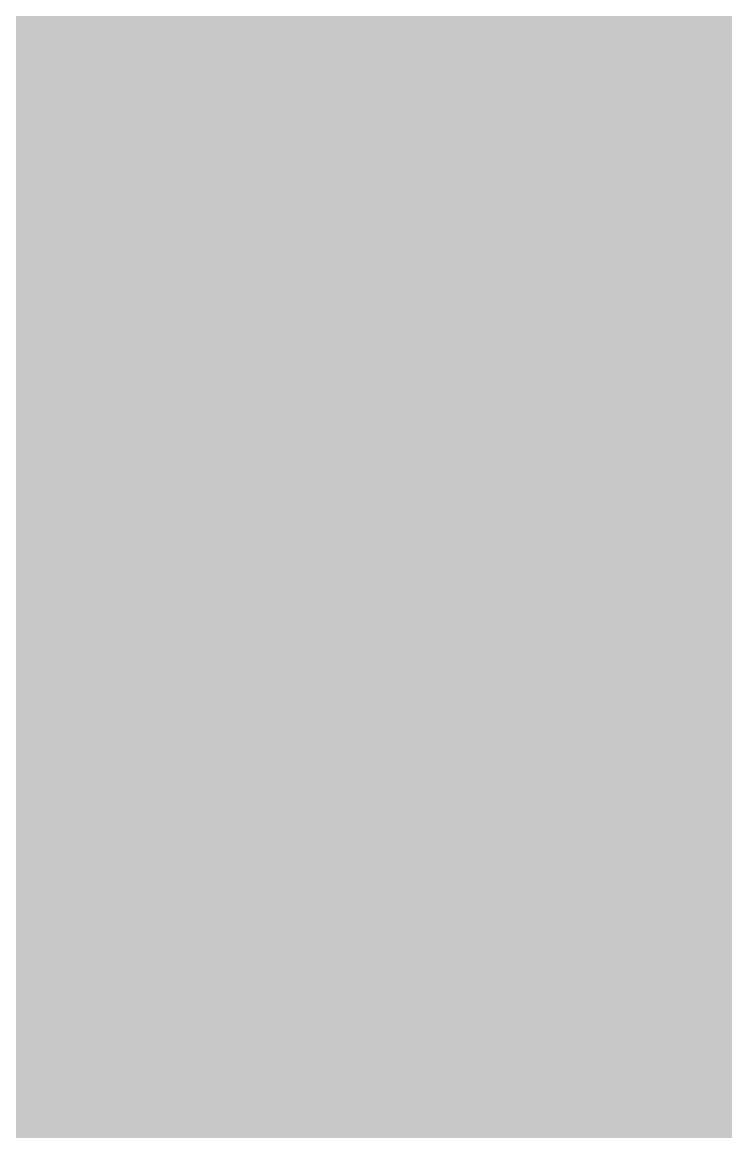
# Model space of a CAD drawing. Header units: millimetres. Extents: x 0 to 212, y 0 to 254.
# Drawn here: x 96.56 to 119.6, y 20.3 to 56.64 of the extents above; entities that cross this region are included whole.
import ezdxf

# ---------------------------------------------------------------- set-up
doc = ezdxf.new("R2010")
doc.units = ezdxf.units.MM

msp = doc.modelspace()

# ---------------------------------------------------------------- hatches: boundary and pattern name
msp.add_hatch(color=254).paths.add_polyline_path([(14.1633, 0.0536), (13.9878, 0.0533), (13.8125, 0.0559), (13.6373, 0.061), (13.462, 0.0686), (13.2893, 0.0787), (13.114, 0.0914), (12.9413, 0.1041), (12.7686, 0.1219), (12.5959, 0.1397), (12.4231, 0.16), (12.2504, 0.1829), (12.0777, 0.2057), (11.9075, 0.2337), (11.7373, 0.2616), (11.5672, 0.2921), (11.397, 0.3251), (11.2268, 0.3607), (11.0592, 0.3988), (10.8915, 0.4369), (10.7239, 0.4775), (10.5562, 0.5207), (10.3886, 0.5664), (10.2235, 0.6121), (10.0584, 0.6629), (9.8933, 0.7137), (9.7307, 0.7671), (9.5682, 0.8204), (9.4056, 0.8788), (9.2431, 0.9373), (9.083, 0.9982), (8.923, 1.0617), (8.763, 1.1252), (8.6055, 1.1938), (8.4455, 1.2624), (8.2906, 1.331), (8.1331, 1.4046), (7.9781, 1.4783), (7.8232, 1.5545), (7.6708, 1.6332), (7.5184, 1.7145), (7.366, 1.7958), (7.2161, 1.8796), (7.0663, 1.966), (6.919, 2.0523), (6.7716, 2.1438), (6.6243, 2.2352), (6.4795, 2.3266), (6.3348, 2.4232), (6.19, 2.5197), (6.0477, 2.6187), (5.908, 2.7178), (5.7683, 2.8194), (5.6286, 2.9235), (5.4915, 3.0302), (5.3543, 3.1369), (5.2197, 3.2461), (5.0851, 3.3579), (4.953, 3.4722), (4.8209, 3.5865), (4.6914, 3.7033), (4.5644, 3.8202), (4.4348, 3.9395), (4.3104, 4.0615), (4.1859, 4.1859), (4.0615, 4.3104), (3.9395, 4.4348), (3.8202, 4.5618), (3.7033, 4.6914), (3.5865, 4.8209), (3.4722, 4.953), (3.3579, 5.0851), (3.2487, 5.2197), (3.1369, 5.3543), (3.0302, 5.4915), (2.9235, 5.6286), (2.8194, 5.7683), (2.7178, 5.908), (2.6187, 6.0477), (2.5197, 6.19), (2.4232, 6.3348), (2.3266, 6.477), (2.2352, 6.6243), (2.1438, 6.7691), (2.0523, 6.9164), (1.966, 7.0663), (1.8796, 7.2161), (1.7958, 7.366), (1.7145, 7.5184), (1.6332, 7.6708), (1.5545, 7.8232), (1.4783, 7.9781), (1.4046, 8.1331), (1.331, 8.2906), (1.2598, 8.4455), (1.1913, 8.603), (1.1252, 8.763), (1.0592, 8.923), (0.9982, 9.083), (0.9373, 9.2431), (0.8763, 9.4056), (0.8204, 9.5682), (0.7645, 9.7307), (0.7112, 9.8933), (0.6604, 10.0584), (0.6121, 10.2235), (0.5639, 10.3911), (0.5207, 10.5562), (0.4775, 10.7239), (0.4343, 10.8915), (0.3962, 11.0592), (0.3607, 11.2268), (0.3251, 11.397), (0.2921, 11.5672), (0.2616, 11.7373), (0.2311, 11.9075), (0.2057, 12.0802), (0.1803, 12.2504), (0.1575, 12.4231), (0.1372, 12.5959), (0.1194, 12.7686), (0.1041, 12.9413), (0.0889, 13.1166), (0.0787, 13.2893), (0.0686, 13.4645), (0.061, 13.6373), (0.0559, 13.8125), (0.0508, 13.9878), (0.0508, 14.163), (0.0522, 239.9425), (0.0508, 240.1164), (0.0559, 240.2916), (0.061, 240.4669), (0.0686, 240.6396), (0.0787, 240.8149), (0.0889, 240.9876), (0.1041, 241.1628), (0.1194, 241.3356), (0.1372, 241.5083), (0.1575, 241.681), (0.1803, 241.8537), (0.2057, 242.0239), (0.2311, 242.1966), (0.2616, 242.3668), (0.2921, 242.537), (0.3251, 242.7072), (0.3607, 242.8748), (0.3962, 243.045), (0.4343, 243.2126), (0.4775, 243.3803), (0.5207, 243.5479), (0.5639, 243.713), (0.6121, 243.8781), (0.6604, 244.0432), (0.7112, 244.2083), (0.7645, 244.3734), (0.8204, 244.536), (0.8763, 244.6985), (0.9373, 244.8611), (0.9982, 245.0211), (1.0592, 245.1811), (1.1252, 245.3411), (1.1913, 245.4986), (1.2598, 245.6561), (1.331, 245.8136), (1.4046, 245.9685), (1.4783, 246.126), (1.5545, 246.2784), (1.6332, 246.4333), (1.7145, 246.5857), (1.7958, 246.7356), (1.8796, 246.888), (1.966, 247.0379), (2.0523, 247.1852), (2.1438, 247.3325), (2.2352, 247.4798), (2.3266, 247.6246), (2.4232, 247.7694), (2.5197, 247.9116), (2.6187, 248.0539), (2.7178, 248.1961), (2.8194, 248.3358), (2.9235, 248.4755), (3.0302, 248.6127), (3.1369, 248.7473), (3.2487, 248.8844), (3.3579, 249.0165), (3.4722, 249.1486), (3.5865, 249.2807), (3.7033, 249.4102), (3.8202, 249.5398), (3.9395, 249.6668), (4.0615, 249.7938), (4.1859, 249.9182), (4.3104, 250.0401), (4.4348, 250.1621), (4.5644, 250.284), (4.6914, 250.4008), (4.8209, 250.5177), (4.953, 250.632), (5.0851, 250.7437), (5.2197, 250.8555), (5.3543, 250.9647), (5.4915, 251.0739), (5.6286, 251.1781), (5.7683, 251.2822), (5.908, 251.3838), (6.0477, 251.4854), (6.19, 251.5845), (6.3348, 251.681), (6.4795, 251.775), (6.6243, 251.8689), (6.7716, 251.9604), (6.919, 252.0493), (7.0663, 252.1382), (7.2161, 252.2245), (7.366, 252.3084), (7.5184, 252.3896), (7.6708, 252.4709), (7.8232, 252.5471), (7.9781, 252.6233), (8.1331, 252.6995), (8.2906, 252.7706), (8.4455, 252.8418), (8.6055, 252.9103), (8.763, 252.9789), (8.923, 253.0424), (9.083, 253.1059), (9.2431, 253.1669), (9.4056, 253.2253), (9.5682, 253.2837), (9.7307, 253.3371), (9.8933, 253.3904), (10.0584, 253.4412), (10.2235, 253.492), (10.3886, 253.5377), (10.5562, 253.5834), (10.7239, 253.6266), (10.8915, 253.6673), (11.0592, 253.7079), (11.2268, 253.7435), (11.397, 253.779), (11.5672, 253.812), (11.7373, 253.8425), (11.9075, 253.8705), (12.0777, 253.8984), (12.2504, 253.9213), (12.4231, 253.9441), (12.5959, 253.9644), (12.7686, 253.9822), (12.9413, 254), (13.114, 254.0127), (13.2893, 254.0254), (13.462, 254.0356), (13.6373, 254.0432), (13.8125, 254.0483), (13.9878, 254.0508), (14.163, 254.0533), (197.6078, 254.0536), (197.7822, 254.0508), (197.9574, 254.0483), (198.1327, 254.0432), (198.3054, 254.0356), (198.4807, 254.0254), (198.6534, 254.0127), (198.8287, 254), (199.0014, 253.9822), (199.1741, 253.9644), (199.3468, 253.9441), (199.5195, 253.9213), (199.6897, 253.8984), (199.8624, 253.8705), (200.0326, 253.8425), (200.2028, 253.812), (200.373, 253.779), (200.5432, 253.7435), (200.7108, 253.7079), (200.8784, 253.6673), (201.0461, 253.6266), (201.2137, 253.5834), (201.3788, 253.5377), (201.5465, 253.492), (201.7116, 253.4412), (201.8767, 253.3904), (202.0392, 253.3371), (202.2018, 253.2837), (202.3643, 253.2253), (202.5269, 253.1669), (202.6869, 253.1059), (202.8469, 253.0424), (203.007, 252.9789), (203.167, 252.9103), (203.3245, 252.8418), (203.4794, 252.7706), (203.6369, 252.6995), (203.7918, 252.6233), (203.9468, 252.5471), (204.0992, 252.4709), (204.2516, 252.3896), (204.404, 252.3084), (204.5538, 252.2245), (204.7037, 252.1382), (204.8535, 252.0493), (205.0009, 251.9604), (205.1456, 251.8689), (205.293, 251.775), (205.4352, 251.681), (205.58, 251.5845), (205.7222, 251.4854), (205.8619, 251.3838), (206.0016, 251.2822), (206.1413, 251.1781), (206.2785, 251.0739), (206.4156, 250.9647), (206.5503, 250.8555), (206.6849, 250.7437), (206.817, 250.632), (206.949, 250.5177), (207.0786, 250.4008), (207.2081, 250.284), (207.3351, 250.1621), (207.4596, 250.0401), (207.584, 249.9182), (207.7085, 249.7938), (207.8304, 249.6668), (207.9498, 249.5398), (208.0666, 249.4102), (208.1835, 249.2807), (208.2978, 249.1486), (208.4121, 249.0165), (208.5238, 248.8844), (208.6331, 248.7473), (208.7397, 248.6127), (208.8464, 248.4755), (208.9506, 248.3358), (209.0522, 248.1961), (209.1512, 248.0539), (209.2503, 247.9116), (209.3468, 247.7694), (209.4433, 247.6246), (209.5348, 247.4798), (209.6262, 247.3325), (209.7176, 247.1852), (209.804, 247.0379), (209.8904, 246.888), (209.9742, 246.7356), (210.0555, 246.5857), (210.1367, 246.4333), (210.2155, 246.2784), (210.2917, 246.126), (210.3653, 245.9685), (210.439, 245.8136), (210.5076, 245.6561), (210.5762, 245.4986), (210.6447, 245.3411), (210.7082, 245.1811), (210.7717, 245.0211), (210.8327, 244.8611), (210.8911, 244.6985), (210.9495, 244.536), (211.0029, 244.3734), (211.0562, 244.2083), (211.107, 244.0432), (211.1578, 243.8781), (211.2035, 243.713), (211.2493, 243.5479), (211.2924, 243.3803), (211.3331, 243.2126), (211.3712, 243.045), (211.4093, 242.8748), (211.4448, 242.7072), (211.4779, 242.537), (211.5083, 242.3668), (211.5363, 242.1966), (211.5642, 242.0239), (211.5871, 241.8537), (211.6099, 241.681), (211.6303, 241.5083), (211.648, 241.3356), (211.6658, 241.1628), (211.6785, 240.9876), (211.6912, 240.8149), (211.7014, 240.6396), (211.709, 240.4669), (211.7141, 240.2916), (211.7166, 240.1164), (211.7166, 239.9411), (211.7189, 14.1647), (211.7166, 13.9878), (211.7141, 13.8125), (211.709, 13.6373), (211.7014, 13.4645), (211.6912, 13.2893), (211.6785, 13.1166), (211.6658, 12.9413), (211.648, 12.7686), (211.6303, 12.5959), (211.6099, 12.4231), (211.5871, 12.2504), (211.5642, 12.0802), (211.5363, 11.9075), (211.5083, 11.7373), (211.4779, 11.5672), (211.4448, 11.397), (211.4093, 11.2268), (211.3712, 11.0592), (211.3331, 10.8915), (211.2924, 10.7239), (211.2493, 10.5562), (211.2035, 10.3911), (211.1578, 10.2235), (211.107, 10.0584), (211.0562, 9.8933), (211.0029, 9.7307), (210.9495, 9.5682), (210.8911, 9.4056), (210.8327, 9.2431), (210.7717, 9.083), (210.7082, 8.923), (210.6447, 8.763), (210.5762, 8.603), (210.5076, 8.4455), (210.439, 8.2906), (210.3653, 8.1331), (210.2917, 7.9781), (210.2155, 7.8232), (210.1367, 7.6708), (210.0555, 7.5184), (209.9742, 7.366), (209.8904, 7.2161), (209.804, 7.0663), (209.7176, 6.9164), (209.6262, 6.7691), (209.5348, 6.6243), (209.4433, 6.477), (209.3468, 6.3348), (209.2503, 6.19), (209.1512, 6.0477), (209.0522, 5.908), (208.9506, 5.7683), (208.8464, 5.6286), (208.7397, 5.4915), (208.6331, 5.3543), (208.5238, 5.2197), (208.4121, 5.0851), (208.2978, 4.953), (208.1835, 4.8209), (208.0666, 4.6914), (207.9498, 4.5618), (207.8304, 4.4348), (207.7085, 4.3104), (207.584, 4.1859), (207.4596, 4.0615), (207.3351, 3.9395), (207.2081, 3.8202), (207.0786, 3.7033), (206.949, 3.5865), (206.817, 3.4722), (206.6849, 3.3579), (206.5503, 3.2461), (206.4156, 3.1369), (206.2785, 3.0302), (206.1413, 2.9235), (206.0016, 2.8194), (205.8619, 2.7178), (205.7222, 2.6187), (205.58, 2.5197), (205.4352, 2.4232), (205.293, 2.3266), (205.1456, 2.2352), (205.0009, 2.1438), (204.8535, 2.0523), (204.7037, 1.966), (204.5538, 1.8796), (204.404, 1.7958), (204.2516, 1.7145), (204.0992, 1.6332), (203.9468, 1.5545), (203.7918, 1.4783), (203.6369, 1.4046), (203.4794, 1.331), (203.3245, 1.2624), (203.167, 1.1938), (203.007, 1.1252), (202.8469, 1.0617), (202.6869, 0.9982), (202.5269, 0.9373), (202.3643, 0.8788), (202.2018, 0.8204), (202.0392, 0.7671), (201.8767, 0.7137), (201.7116, 0.6629), (201.5465, 0.6121), (201.3788, 0.5664), (201.2137, 0.5207), (201.0461, 0.4775), (200.8784, 0.4369), (200.7108, 0.3988), (200.5432, 0.3607), (200.373, 0.3251), (200.2028, 0.2921), (200.0326, 0.2616), (199.8624, 0.2337), (199.6897, 0.2057), (199.5195, 0.1829), (199.3468, 0.16), (199.1741, 0.1397), (199.0014, 0.1219), (198.8287, 0.1041), (198.6534, 0.0914), (198.4807, 0.0787), (198.3054, 0.0686), (198.1327, 0.061), (197.9574, 0.0559), (197.7822, 0.0533), (197.6069, 0.0533)])
h = msp.add_hatch(color=59)
edge = h.paths.add_edge_path()
edge.add_line((109.3791, 23.7599), (109.2479, 23.7592))
edge.add_line((109.2479, 23.7592), (109.1184, 23.7617))
edge.add_line((109.1184, 23.7617), (108.9914, 23.7642))
edge.add_line((108.9914, 23.7642), (108.8669, 23.7693))
edge.add_line((108.8669, 23.7693), (108.7425, 23.7744))
edge.add_line((108.7425, 23.7744), (108.6206, 23.782))
edge.add_line((108.6206, 23.782), (108.4986, 23.7896))
edge.add_line((108.4986, 23.7896), (108.3793, 23.7998))
edge.add_line((108.3793, 23.7998), (108.2599, 23.8125))
edge.add_line((108.2599, 23.8125), (108.143, 23.8252))
edge.add_line((108.143, 23.8252), (108.0287, 23.8404))
edge.add_line((108.0287, 23.8404), (107.9144, 23.8582))
edge.add_line((107.9144, 23.8582), (107.8027, 23.8785))
edge.add_line((107.8027, 23.8785), (107.6935, 23.8989))
edge.add_line((107.6935, 23.8989), (107.5842, 23.9217))
edge.add_line((107.5842, 23.9217), (107.4776, 23.9471))
edge.add_line((107.4776, 23.9471), (107.3709, 23.9751))
edge.add_line((107.3709, 23.9751), (107.2667, 24.0055))
edge.add_line((107.2667, 24.0055), (107.1651, 24.0386))
edge.add_line((107.1651, 24.0386), (107.0661, 24.0741))
edge.add_line((107.0661, 24.0741), (106.967, 24.1122))
edge.add_line((106.967, 24.1122), (106.8705, 24.1529))
edge.add_line((106.8705, 24.1529), (106.774, 24.196))
edge.add_line((106.774, 24.196), (106.68, 24.2418))
edge.add_line((106.68, 24.2418), (106.5886, 24.29))
edge.add_line((106.5886, 24.29), (106.4997, 24.3434))
edge.add_line((106.4997, 24.3434), (106.4108, 24.3967))
edge.add_line((106.4108, 24.3967), (106.3244, 24.4551))
edge.add_line((106.3244, 24.4551), (106.2406, 24.5161))
edge.add_line((106.2406, 24.5161), (106.1593, 24.5821))
edge.add_line((106.1593, 24.5821), (106.078, 24.6482))
edge.add_line((106.078, 24.6482), (105.9993, 24.7193))
edge.add_line((105.9993, 24.7193), (105.9231, 24.7929))
edge.add_line((105.9231, 24.7929), (105.8469, 24.8717))
edge.add_line((105.8469, 24.8717), (105.7758, 24.953))
edge.add_line((105.7758, 24.953), (105.7046, 25.0393))
edge.add_line((105.7046, 25.0393), (105.6361, 25.1282))
edge.add_line((105.6361, 25.1282), (105.5675, 25.2222))
edge.add_line((105.5675, 25.2222), (105.504, 25.3187))
edge.add_line((105.504, 25.3187), (105.4405, 25.4178))
edge.add_line((105.4405, 25.4178), (105.3795, 25.5245))
edge.add_line((105.3795, 25.5245), (105.3211, 25.6337))
edge.add_line((105.3211, 25.6337), (105.2627, 25.7454))
edge.add_line((105.2627, 25.7454), (105.2093, 25.8623))
edge.add_line((105.2093, 25.8623), (105.156, 25.9842))
edge.add_line((105.156, 25.9842), (105.1052, 26.1112))
edge.add_line((105.1052, 26.1112), (105.0569, 26.2433))
edge.add_line((105.0569, 26.2433), (105.0112, 26.3779))
edge.add_line((105.0112, 26.3779), (104.968, 26.5176))
edge.add_line((104.968, 26.5176), (104.9249, 26.6624))
edge.add_line((104.9249, 26.6624), (104.8868, 26.8122))
edge.add_line((104.8868, 26.8122), (104.8487, 26.9672))
edge.add_line((104.8487, 26.9672), (104.8131, 27.1247))
edge.add_line((104.8131, 27.1247), (104.7801, 27.2898))
edge.add_line((104.7801, 27.2898), (104.7496, 27.4599))
edge.add_line((104.7496, 27.4599), (104.7217, 27.6352))
edge.add_line((104.7217, 27.6352), (104.6963, 27.813))
edge.add_line((104.6963, 27.813), (104.6709, 27.9984))
edge.add_line((104.6709, 27.9984), (104.6505, 28.1889))
edge.add_line((104.6505, 28.1889), (104.6328, 28.387))
edge.add_line((104.6328, 28.387), (104.615, 28.5877))
edge.add_line((104.615, 28.5877), (104.5997, 28.796))
edge.add_line((104.5997, 28.796), (104.5896, 29.0068))
edge.add_line((104.5896, 29.0068), (104.5794, 29.2278))
edge.add_line((104.5794, 29.2278), (115.5527, 29.228))
edge.add_line((115.5527, 29.228), (115.5527, 31.2385))
edge.add_line((115.5527, 31.2385), (115.5497, 31.4808))
edge.add_line((115.5497, 31.4808), (115.5471, 31.7221))
edge.add_line((115.5471, 31.7221), (115.5395, 31.9608))
edge.add_line((115.5395, 31.9608), (115.5319, 32.1945))
edge.add_line((115.5319, 32.1945), (115.5192, 32.4282))
edge.add_line((115.5192, 32.4282), (115.5065, 32.6568))
edge.add_line((115.5065, 32.6568), (115.4887, 32.8854))
edge.add_line((115.4887, 32.8854), (115.4684, 33.1089))
edge.add_line((115.4684, 33.1089), (115.4481, 33.3299))
edge.add_line((115.4481, 33.3299), (115.4227, 33.5483))
edge.add_line((115.4227, 33.5483), (115.3947, 33.7642))
edge.add_line((115.3947, 33.7642), (115.3617, 33.9776))
edge.add_line((115.3617, 33.9776), (115.3287, 34.1859))
edge.add_line((115.3287, 34.1859), (115.2906, 34.3916))
edge.add_line((115.2906, 34.3916), (115.25, 34.5948))
edge.add_line((115.25, 34.5948), (115.2068, 34.7955))
edge.add_line((115.2068, 34.7955), (115.1611, 34.9936))
edge.add_line((115.1611, 34.9936), (115.1103, 35.1866))
edge.add_line((115.1103, 35.1866), (115.0569, 35.3771))
edge.add_line((115.0569, 35.3771), (115.001, 35.5625))
edge.add_line((115.001, 35.5625), (114.9401, 35.748))
edge.add_line((114.9401, 35.748), (114.8766, 35.9283))
edge.add_line((114.8766, 35.9283), (114.808, 36.1036))
edge.add_line((114.808, 36.1036), (114.7394, 36.2763))
edge.add_line((114.7394, 36.2763), (114.6632, 36.4465))
edge.add_line((114.6632, 36.4465), (114.587, 36.6141))
edge.add_line((114.587, 36.6141), (114.5057, 36.7767))
edge.add_line((114.5057, 36.7767), (114.4194, 36.9341))
edge.add_line((114.4194, 36.9341), (114.3305, 37.0916))
edge.add_line((114.3305, 37.0916), (114.2365, 37.2415))
edge.add_line((114.2365, 37.2415), (114.14, 37.3888))
edge.add_line((114.14, 37.3888), (114.0384, 37.5336))
edge.add_line((114.0384, 37.5336), (113.9342, 37.6733))
edge.add_line((113.9342, 37.6733), (113.825, 37.8104))
edge.add_line((113.825, 37.8104), (113.7133, 37.9425))
edge.add_line((113.7133, 37.9425), (113.5939, 38.0721))
edge.add_line((113.5939, 38.0721), (113.4745, 38.1965))
edge.add_line((113.4745, 38.1965), (113.3475, 38.3159))
edge.add_line((113.3475, 38.3159), (113.218, 38.4327))
edge.add_line((113.218, 38.4327), (113.0833, 38.547))
edge.add_line((113.0833, 38.547), (112.9436, 38.6537))
edge.add_line((112.9436, 38.6537), (112.8014, 38.7579))
edge.add_line((112.8014, 38.7579), (112.6541, 38.8595))
edge.add_line((112.6541, 38.8595), (112.5017, 38.9534))
edge.add_line((112.5017, 38.9534), (112.3442, 39.0449))
edge.add_line((112.3442, 39.0449), (112.1842, 39.1312))
edge.add_line((112.1842, 39.1312), (112.0165, 39.2151))
edge.add_line((112.0165, 39.2151), (111.8464, 39.2938))
edge.add_line((111.8464, 39.2938), (111.6711, 39.3675))
edge.add_line((111.6711, 39.3675), (111.4908, 39.436))
edge.add_line((111.4908, 39.436), (111.3053, 39.5021))
edge.add_line((111.3053, 39.5021), (111.1148, 39.5605))
edge.add_line((111.1148, 39.5605), (110.9193, 39.6164))
edge.add_line((110.9193, 39.6164), (110.7186, 39.6672))
edge.add_line((110.7186, 39.6672), (110.5129, 39.7154))
edge.add_line((110.5129, 39.7154), (110.302, 39.7561))
edge.add_line((110.302, 39.7561), (110.0861, 39.7942))
edge.add_line((110.0861, 39.7942), (109.8652, 39.8247))
edge.add_line((109.8652, 39.8247), (109.6391, 39.8526))
edge.add_line((109.6391, 39.8526), (109.408, 39.8755))
edge.add_line((109.408, 39.8755), (109.1692, 39.8932))
edge.add_line((109.1692, 39.8932), (108.9279, 39.9059))
edge.add_line((108.9279, 39.9059), (108.679, 39.9136))
edge.add_line((108.679, 39.9136), (108.425, 39.9161))
edge.add_line((108.425, 39.9161), (108.1938, 39.9136))
edge.add_line((108.1938, 39.9136), (107.9678, 39.9059))
edge.add_line((107.9678, 39.9059), (107.7417, 39.8932))
edge.add_line((107.7417, 39.8932), (107.5233, 39.8755))
edge.add_line((107.5233, 39.8755), (107.3048, 39.8526))
edge.add_line((107.3048, 39.8526), (107.0915, 39.8272))
edge.add_line((107.0915, 39.8272), (106.8832, 39.7942))
edge.add_line((106.8832, 39.7942), (106.6775, 39.7586))
edge.add_line((106.6775, 39.7586), (106.4743, 39.7154))
edge.add_line((106.4743, 39.7154), (106.2761, 39.6697))
edge.add_line((106.2761, 39.6697), (106.0831, 39.6189))
edge.add_line((106.0831, 39.6189), (105.8901, 39.563))
edge.add_line((105.8901, 39.563), (105.7046, 39.5021))
edge.add_line((105.7046, 39.5021), (105.5192, 39.436))
edge.add_line((105.5192, 39.436), (105.3389, 39.3649))
edge.add_line((105.3389, 39.3649), (105.1636, 39.2887))
edge.add_line((105.1636, 39.2887), (104.9909, 39.21))
edge.add_line((104.9909, 39.21), (104.8207, 39.1236))
edge.add_line((104.8207, 39.1236), (104.6556, 39.0347))
edge.add_line((104.6556, 39.0347), (104.4956, 38.9382))
edge.add_line((104.4956, 38.9382), (104.3356, 38.8391))
edge.add_line((104.3356, 38.8391), (104.1832, 38.735))
edge.add_line((104.1832, 38.735), (104.0308, 38.6258))
edge.add_line((104.0308, 38.6258), (103.8835, 38.5115))
edge.add_line((103.8835, 38.5115), (103.7412, 38.3921))
edge.add_line((103.7412, 38.3921), (103.6015, 38.2676))
edge.add_line((103.6015, 38.2676), (103.4644, 38.1381))
edge.add_line((103.4644, 38.1381), (103.3323, 38.006))
edge.add_line((103.3323, 38.006), (103.2027, 37.8663))
edge.add_line((103.2027, 37.8663), (103.0783, 37.7241))
edge.add_line((103.0783, 37.7241), (102.9564, 37.5768))
edge.add_line((102.9564, 37.5768), (102.837, 37.4244))
edge.add_line((102.837, 37.4244), (102.7227, 37.2669))
edge.add_line((102.7227, 37.2669), (102.6135, 37.1043))
edge.add_line((102.6135, 37.1043), (102.5068, 36.9367))
edge.add_line((102.5068, 36.9367), (102.4026, 36.7665))
edge.add_line((102.4026, 36.7665), (102.3036, 36.5887))
edge.add_line((102.3036, 36.5887), (102.2071, 36.4084))
edge.add_line((102.2071, 36.4084), (102.1131, 36.2229))
edge.add_line((102.1131, 36.2229), (102.0242, 36.0324))
edge.add_line((102.0242, 36.0324), (101.9404, 35.8369))
edge.add_line((101.9404, 35.8369), (101.8591, 35.6362))
edge.add_line((101.8591, 35.6362), (101.7803, 35.4305))
edge.add_line((101.7803, 35.4305), (101.7067, 35.2222))
edge.add_line((101.7067, 35.2222), (101.6356, 35.0063))
edge.add_line((101.6356, 35.0063), (101.567, 34.7878))
edge.add_line((101.567, 34.7878), (101.506, 34.5643))
edge.add_line((101.506, 34.5643), (101.4451, 34.3357))
edge.add_line((101.4451, 34.3357), (101.3892, 34.102))
edge.add_line((101.3892, 34.102), (101.3358, 33.8633))
edge.add_line((101.3358, 33.8633), (101.2876, 33.622))
edge.add_line((101.2876, 33.622), (101.2419, 33.3731))
edge.add_line((101.2419, 33.3731), (101.2012, 33.1216))
edge.add_line((101.2012, 33.1216), (101.1631, 32.8651))
edge.add_line((101.1631, 32.8651), (101.1276, 32.6034))
edge.add_line((101.1276, 32.6034), (101.0971, 32.3367))
edge.add_line((101.0971, 32.3367), (101.0691, 32.065))
edge.add_line((101.0691, 32.065), (101.0463, 31.7906))
edge.add_line((101.0463, 31.7906), (101.026, 31.5087))
edge.add_line((101.026, 31.5087), (101.0107, 31.2242))
edge.add_line((101.0107, 31.2242), (100.998, 30.9347))
edge.add_line((100.998, 30.9347), (100.9879, 30.64))
edge.add_line((100.9879, 30.64), (100.9828, 30.3428))
edge.add_line((100.9828, 30.3428), (100.9802, 30.038))
edge.add_line((100.9802, 30.038), (100.9853, 29.6951))
edge.add_line((100.9853, 29.6951), (100.9929, 29.3599))
edge.add_line((100.9929, 29.3599), (101.0082, 29.0322))
edge.add_line((101.0082, 29.0322), (101.026, 28.7147))
edge.add_line((101.026, 28.7147), (101.0514, 28.4048))
edge.add_line((101.0514, 28.4048), (101.0818, 28.1))
edge.add_line((101.0818, 28.1), (101.1174, 27.8054))
edge.add_line((101.1174, 27.8054), (101.158, 27.5184))
edge.add_line((101.158, 27.5184), (101.2063, 27.2364))
edge.add_line((101.2063, 27.2364), (101.2571, 26.9646))
edge.add_line((101.2571, 26.9646), (101.313, 26.6979))
edge.add_line((101.313, 26.6979), (101.3739, 26.4414))
edge.add_line((101.3739, 26.4414), (101.44, 26.1899))
edge.add_line((101.44, 26.1899), (101.5086, 25.9461))
edge.add_line((101.5086, 25.9461), (101.5848, 25.7099))
edge.add_line((101.5848, 25.7099), (101.6635, 25.4787))
edge.add_line((101.6635, 25.4787), (101.7473, 25.2578))
edge.add_line((101.7473, 25.2578), (101.8362, 25.0419))
edge.add_line((101.8362, 25.0419), (101.9277, 24.831))
edge.add_line((101.9277, 24.831), (102.0242, 24.6278))
edge.add_line((102.0242, 24.6278), (102.1258, 24.4323))
edge.add_line((102.1258, 24.4323), (102.2299, 24.2418))
edge.add_line((102.2299, 24.2418), (102.3391, 24.0589))
edge.add_line((102.3391, 24.0589), (102.4509, 23.8811))
edge.add_line((102.4509, 23.8811), (102.5677, 23.7084))
edge.add_line((102.5677, 23.7084), (102.6871, 23.5433))
edge.add_line((102.6871, 23.5433), (102.809, 23.3858))
edge.add_line((102.809, 23.3858), (102.936, 23.2308))
edge.add_line((102.936, 23.2308), (103.0681, 23.0835))
edge.add_line((103.0681, 23.0835), (103.2002, 22.9413))
edge.add_line((103.2002, 22.9413), (103.3374, 22.8041))
edge.add_line((103.3374, 22.8041), (103.4771, 22.6746))
edge.add_line((103.4771, 22.6746), (103.6193, 22.5476))
edge.add_line((103.6193, 22.5476), (103.7666, 22.4282))
edge.add_line((103.7666, 22.4282), (103.9139, 22.3139))
edge.add_line((103.9139, 22.3139), (104.0663, 22.2047))
edge.add_line((104.0663, 22.2047), (104.2213, 22.1005))
edge.add_line((104.2213, 22.1005), (104.3762, 21.9989))
edge.add_line((104.3762, 21.9989), (104.5362, 21.905))
edge.add_line((104.5362, 21.905), (104.6988, 21.8161))
edge.add_line((104.6988, 21.8161), (104.8639, 21.7297))
edge.add_line((104.8639, 21.7297), (105.029, 21.6484))
edge.add_line((105.029, 21.6484), (105.1966, 21.5722))
edge.add_line((105.1966, 21.5722), (105.3694, 21.5011))
edge.add_line((105.3694, 21.5011), (105.5421, 21.4351))
edge.add_line((105.5421, 21.4351), (105.7173, 21.3716))
edge.add_line((105.7173, 21.3716), (105.8926, 21.3131))
edge.add_line((105.8926, 21.3131), (106.0704, 21.2573))
edge.add_line((106.0704, 21.2573), (106.2507, 21.2065))
edge.add_line((106.2507, 21.2065), (106.4336, 21.1607))
edge.add_line((106.4336, 21.1607), (106.6165, 21.1176))
edge.add_line((106.6165, 21.1176), (106.7994, 21.0769))
edge.add_line((106.7994, 21.0769), (106.9873, 21.0414))
edge.add_line((106.9873, 21.0414), (107.1728, 21.0109))
edge.add_line((107.1728, 21.0109), (107.3607, 20.9804))
edge.add_line((107.3607, 20.9804), (107.5512, 20.9575))
edge.add_line((107.5512, 20.9575), (107.7417, 20.9347))
edge.add_line((107.7417, 20.9347), (107.9322, 20.9169))
edge.add_line((107.9322, 20.9169), (108.1253, 20.8991))
edge.add_line((108.1253, 20.8991), (108.3183, 20.889))
edge.add_line((108.3183, 20.889), (108.5113, 20.8788))
edge.add_line((108.5113, 20.8788), (108.7069, 20.8712))
edge.add_line((108.7069, 20.8712), (108.9, 20.8686))
edge.add_line((108.9, 20.8686), (109.0955, 20.8661))
edge.add_line((109.0955, 20.8661), (109.2073, 20.8661))
edge.add_line((109.2073, 20.8661), (109.3191, 20.8686))
edge.add_line((109.3191, 20.8686), (109.4308, 20.8712))
edge.add_line((109.4308, 20.8712), (109.5426, 20.8737))
edge.add_line((109.5426, 20.8737), (109.6518, 20.8788))
edge.add_line((109.6518, 20.8788), (109.7636, 20.8839))
edge.add_line((109.7636, 20.8839), (109.8728, 20.8915))
edge.add_line((109.8728, 20.8915), (109.982, 20.8966))
edge.add_line((109.982, 20.8966), (110.0912, 20.9067))
edge.add_line((110.0912, 20.9067), (110.2004, 20.9144))
edge.add_line((110.2004, 20.9144), (110.3071, 20.9245))
edge.add_line((110.3071, 20.9245), (110.4138, 20.9347))
edge.add_line((110.4138, 20.9347), (110.5205, 20.9474))
edge.add_line((110.5205, 20.9474), (110.6272, 20.9575))
edge.add_line((110.6272, 20.9575), (110.7338, 20.9728))
edge.add_line((110.7338, 20.9728), (110.838, 20.9855))
edge.add_line((110.838, 20.9855), (110.9421, 21.0007))
edge.add_line((110.9421, 21.0007), (111.0463, 21.016))
edge.add_line((111.0463, 21.016), (111.1504, 21.0312))
edge.add_line((111.1504, 21.0312), (111.252, 21.0464))
edge.add_line((111.252, 21.0464), (111.3536, 21.0642))
edge.add_line((111.3536, 21.0642), (111.4552, 21.082))
edge.add_line((111.4552, 21.082), (111.5568, 21.0998))
edge.add_line((111.5568, 21.0998), (111.6559, 21.1201))
edge.add_line((111.6559, 21.1201), (111.7549, 21.1379))
edge.add_line((111.7549, 21.1379), (111.854, 21.1582))
edge.add_line((111.854, 21.1582), (111.9505, 21.1785))
edge.add_line((111.9505, 21.1785), (112.0496, 21.2014))
edge.add_line((112.0496, 21.2014), (112.1461, 21.2217))
edge.add_line((112.1461, 21.2217), (112.2401, 21.2446))
edge.add_line((112.2401, 21.2446), (112.334, 21.2674))
edge.add_line((112.334, 21.2674), (112.428, 21.2903))
edge.add_line((112.428, 21.2903), (112.522, 21.3131))
edge.add_line((112.522, 21.3131), (112.6134, 21.336))
edge.add_line((112.6134, 21.336), (112.7049, 21.3614))
edge.add_line((112.7049, 21.3614), (112.7963, 21.3843))
edge.add_line((112.7963, 21.3843), (112.8852, 21.4097))
edge.add_line((112.8852, 21.4097), (112.9741, 21.4351))
edge.add_line((112.9741, 21.4351), (113.0605, 21.4605))
edge.add_line((113.0605, 21.4605), (113.1494, 21.4859))
edge.add_line((113.1494, 21.4859), (113.2332, 21.5113))
edge.add_line((113.2332, 21.5113), (113.3196, 21.5392))
edge.add_line((113.3196, 21.5392), (113.4034, 21.5646))
edge.add_line((113.4034, 21.5646), (113.4872, 21.59))
edge.add_line((113.4872, 21.59), (113.5685, 21.6179))
edge.add_line((113.5685, 21.6179), (113.6498, 21.6459))
edge.add_line((113.6498, 21.6459), (113.7285, 21.6713))
edge.add_line((113.7285, 21.6713), (113.8072, 21.6992))
edge.add_line((113.8072, 21.6992), (113.886, 21.7272))
edge.add_line((113.886, 21.7272), (113.9622, 21.7551))
edge.add_line((113.9622, 21.7551), (114.0384, 21.7805))
edge.add_line((114.0384, 21.7805), (114.112, 21.8084))
edge.add_line((114.112, 21.8084), (114.1857, 21.8364))
edge.add_line((114.1857, 21.8364), (114.2594, 21.8643))
edge.add_line((114.2594, 21.8643), (114.3305, 21.8923))
edge.add_line((114.3305, 21.8923), (114.3991, 21.9177))
edge.add_line((114.3991, 21.9177), (114.4676, 21.9456))
edge.add_line((114.4676, 21.9456), (114.5362, 21.9735))
edge.add_line((114.5362, 21.9735), (114.6023, 22.0015))
edge.add_line((114.6023, 22.0015), (114.6683, 22.0269))
edge.add_line((114.6683, 22.0269), (114.7318, 22.0548))
edge.add_line((114.7318, 22.0548), (114.7953, 22.0828))
edge.add_line((114.7953, 22.0828), (114.8563, 22.1082))
edge.add_line((114.8563, 22.1082), (114.9172, 22.1361))
edge.add_line((114.9172, 22.1361), (113.823, 24.7481))
edge.add_line((113.823, 24.7481), (113.7564, 24.7193))
edge.add_line((113.7564, 24.7193), (113.6904, 24.6939))
edge.add_line((113.6904, 24.6939), (113.6218, 24.6685))
edge.add_line((113.6218, 24.6685), (113.5558, 24.6431))
edge.add_line((113.5558, 24.6431), (113.4897, 24.6177))
edge.add_line((113.4897, 24.6177), (113.4237, 24.5923))
edge.add_line((113.4237, 24.5923), (113.3551, 24.5669))
edge.add_line((113.3551, 24.5669), (113.2891, 24.5415))
edge.add_line((113.2891, 24.5415), (113.223, 24.5186))
edge.add_line((113.223, 24.5186), (113.1545, 24.4932))
edge.add_line((113.1545, 24.4932), (113.0884, 24.4704))
edge.add_line((113.0884, 24.4704), (113.0198, 24.445))
edge.add_line((113.0198, 24.445), (112.9538, 24.4221))
edge.add_line((112.9538, 24.4221), (112.8852, 24.3992))
edge.add_line((112.8852, 24.3992), (112.8192, 24.3764))
edge.add_line((112.8192, 24.3764), (112.7506, 24.3535))
edge.add_line((112.7506, 24.3535), (112.682, 24.3307))
edge.add_line((112.682, 24.3307), (112.6134, 24.3103))
edge.add_line((112.6134, 24.3103), (112.5474, 24.2875))
edge.add_line((112.5474, 24.2875), (112.4788, 24.2672))
edge.add_line((112.4788, 24.2672), (112.4102, 24.2468))
edge.add_line((112.4102, 24.2468), (112.3417, 24.2265))
edge.add_line((112.3417, 24.2265), (112.2731, 24.2062))
edge.add_line((112.2731, 24.2062), (112.2045, 24.1859))
edge.add_line((112.2045, 24.1859), (112.1359, 24.1656))
edge.add_line((112.1359, 24.1656), (112.0673, 24.1478))
edge.add_line((112.0673, 24.1478), (111.9988, 24.1275))
edge.add_line((111.9988, 24.1275), (111.9302, 24.1097))
edge.add_line((111.9302, 24.1097), (111.8591, 24.0919))
edge.add_line((111.8591, 24.0919), (111.7905, 24.0741))
edge.add_line((111.7905, 24.0741), (111.7219, 24.0563))
edge.add_line((111.7219, 24.0563), (111.6533, 24.0411))
edge.add_line((111.6533, 24.0411), (111.5822, 24.0233))
edge.add_line((111.5822, 24.0233), (111.5136, 24.0081))
edge.add_line((111.5136, 24.0081), (111.4425, 23.9928))
edge.add_line((111.4425, 23.9928), (111.3739, 23.9776))
edge.add_line((111.3739, 23.9776), (111.3028, 23.9624))
edge.add_line((111.3028, 23.9624), (111.2342, 23.9497))
edge.add_line((111.2342, 23.9497), (111.1631, 23.9344))
edge.add_line((111.1631, 23.9344), (111.0945, 23.9217))
edge.add_line((111.0945, 23.9217), (111.0234, 23.909))
edge.add_line((111.0234, 23.909), (110.9523, 23.8963))
edge.add_line((110.9523, 23.8963), (110.8837, 23.8862))
edge.add_line((110.8837, 23.8862), (110.8126, 23.8735))
edge.add_line((110.8126, 23.8735), (110.7415, 23.8633))
edge.add_line((110.7415, 23.8633), (110.6703, 23.8531))
edge.add_line((110.6703, 23.8531), (110.5992, 23.843))
edge.add_line((110.5992, 23.843), (110.5281, 23.8328))
edge.add_line((110.5281, 23.8328), (110.457, 23.8252))
edge.add_line((110.457, 23.8252), (110.3859, 23.8176))
edge.add_line((110.3859, 23.8176), (110.3147, 23.8074))
edge.add_line((110.3147, 23.8074), (110.2436, 23.8023))
edge.add_line((110.2436, 23.8023), (110.1725, 23.7947))
edge.add_line((110.1725, 23.7947), (110.0988, 23.7896))
edge.add_line((110.0988, 23.7896), (110.0277, 23.782))
edge.add_line((110.0277, 23.782), (109.9566, 23.7769))
edge.add_line((109.9566, 23.7769), (109.8855, 23.7744))
edge.add_line((109.8855, 23.7744), (109.8118, 23.7693))
edge.add_line((109.8118, 23.7693), (109.7407, 23.7668))
edge.add_line((109.7407, 23.7668), (109.667, 23.7642))
edge.add_line((109.667, 23.7642), (109.5959, 23.7617))
edge.add_line((109.5959, 23.7617), (109.5223, 23.7592))
edge.add_line((109.5223, 23.7592), (109.4511, 23.7592))
edge.add_line((109.4511, 23.7592), (109.3775, 23.7592))
edge = h.paths.add_edge_path(flags=16)
edge.add_line((108.355, 37.1295), (108.4809, 37.1272))
edge.add_line((108.4809, 37.1272), (108.6079, 37.1246))
edge.add_line((108.6079, 37.1246), (108.7298, 37.1196))
edge.add_line((108.7298, 37.1196), (108.8517, 37.1119))
edge.add_line((108.8517, 37.1119), (108.9685, 37.1018))
edge.add_line((108.9685, 37.1018), (109.0854, 37.0891))
edge.add_line((109.0854, 37.0891), (109.1971, 37.0738))
edge.add_line((109.1971, 37.0738), (109.3089, 37.0586))
edge.add_line((109.3089, 37.0586), (109.4181, 37.0383))
edge.add_line((109.4181, 37.0383), (109.5248, 37.018))
edge.add_line((109.5248, 37.018), (109.6289, 36.9951))
edge.add_line((109.6289, 36.9951), (109.7305, 36.9672))
edge.add_line((109.7305, 36.9672), (109.8296, 36.9392))
edge.add_line((109.8296, 36.9392), (109.9287, 36.9087))
edge.add_line((109.9287, 36.9087), (110.0226, 36.8757))
edge.add_line((110.0226, 36.8757), (110.1166, 36.8402))
edge.add_line((110.1166, 36.8402), (110.2055, 36.8021))
edge.add_line((110.2055, 36.8021), (110.2944, 36.7589))
edge.add_line((110.2944, 36.7589), (110.3808, 36.7157))
edge.add_line((110.3808, 36.7157), (110.4646, 36.67))
edge.add_line((110.4646, 36.67), (110.5484, 36.6217))
edge.add_line((110.5484, 36.6217), (110.6272, 36.5709))
edge.add_line((110.6272, 36.5709), (110.7034, 36.515))
edge.add_line((110.7034, 36.515), (110.7796, 36.4592))
edge.add_line((110.7796, 36.4592), (110.8532, 36.3982))
edge.add_line((110.8532, 36.3982), (110.9243, 36.3372))
edge.add_line((110.9243, 36.3372), (110.9929, 36.2712))
edge.add_line((110.9929, 36.2712), (111.0615, 36.2026))
edge.add_line((111.0615, 36.2026), (111.125, 36.1315))
edge.add_line((111.125, 36.1315), (111.1885, 36.0578))
edge.add_line((111.1885, 36.0578), (111.2495, 35.9816))
edge.add_line((111.2495, 35.9816), (111.3079, 35.9029))
edge.add_line((111.3079, 35.9029), (111.3663, 35.8191))
edge.add_line((111.3663, 35.8191), (111.4196, 35.7353))
edge.add_line((111.4196, 35.7353), (111.473, 35.6464))
edge.add_line((111.473, 35.6464), (111.5238, 35.5549))
edge.add_line((111.5238, 35.5549), (111.5746, 35.4609))
edge.add_line((111.5746, 35.4609), (111.6203, 35.3619))
edge.add_line((111.6203, 35.3619), (111.666, 35.2628))
edge.add_line((111.666, 35.2628), (111.7092, 35.1587))
edge.add_line((111.7092, 35.1587), (111.7498, 35.052))
edge.add_line((111.7498, 35.052), (111.7905, 34.9402))
edge.add_line((111.7905, 34.9402), (111.826, 34.8285))
edge.add_line((111.826, 34.8285), (111.8616, 34.7116))
edge.add_line((111.8616, 34.7116), (111.8972, 34.5923))
edge.add_line((111.8972, 34.5923), (111.9276, 34.4678))
edge.add_line((111.9276, 34.4678), (111.9581, 34.3408))
edge.add_line((111.9581, 34.3408), (111.9861, 34.2113))
edge.add_line((111.9861, 34.2113), (112.0115, 34.0792))
edge.add_line((112.0115, 34.0792), (112.0369, 33.942))
edge.add_line((112.0369, 33.942), (112.0597, 33.8023))
edge.add_line((112.0597, 33.8023), (112.08, 33.6575))
edge.add_line((112.08, 33.6575), (112.1004, 33.5128))
edge.add_line((112.1004, 33.5128), (112.1181, 33.3604))
edge.add_line((112.1181, 33.3604), (112.1334, 33.208))
edge.add_line((112.1334, 33.208), (112.1486, 33.0505))
edge.add_line((112.1486, 33.0505), (112.1588, 32.8879))
edge.add_line((112.1588, 32.8879), (112.1715, 32.7254))
edge.add_line((112.1715, 32.7254), (112.1791, 32.5552))
edge.add_line((112.1791, 32.5552), (112.1867, 32.385))
edge.add_line((112.1867, 32.385), (112.1918, 32.2097))
edge.add_line((112.1918, 32.2097), (112.1969, 32.0294))
edge.add_line((112.1969, 32.0294), (112.1994, 31.8465))
edge.add_line((112.1994, 31.8465), (112.1994, 31.6611))
edge.add_line((112.1994, 31.6611), (104.6166, 31.6614))
edge.add_line((104.6166, 31.6614), (104.6251, 31.8567))
edge.add_line((104.6251, 31.8567), (104.6378, 32.0472))
edge.add_line((104.6378, 32.0472), (104.6505, 32.2351))
edge.add_line((104.6505, 32.2351), (104.6658, 32.418))
edge.add_line((104.6658, 32.418), (104.6836, 32.5984))
edge.add_line((104.6836, 32.5984), (104.7013, 32.7736))
edge.add_line((104.7013, 32.7736), (104.7217, 32.9438))
edge.add_line((104.7217, 32.9438), (104.742, 33.1114))
edge.add_line((104.742, 33.1114), (104.7648, 33.274))
edge.add_line((104.7648, 33.274), (104.7902, 33.4315))
edge.add_line((104.7902, 33.4315), (104.8156, 33.5864))
edge.add_line((104.8156, 33.5864), (104.841, 33.7363))
edge.add_line((104.841, 33.7363), (104.8715, 33.8836))
edge.add_line((104.8715, 33.8836), (104.902, 34.0258))
edge.add_line((104.902, 34.0258), (104.9325, 34.1655))
edge.add_line((104.9325, 34.1655), (104.9655, 34.3002))
edge.add_line((104.9655, 34.3002), (105.0011, 34.4322))
edge.add_line((105.0011, 34.4322), (105.0366, 34.5592))
edge.add_line((105.0366, 34.5592), (105.0747, 34.6837))
edge.add_line((105.0747, 34.6837), (105.1128, 34.8031))
edge.add_line((105.1128, 34.8031), (105.1535, 34.9199))
edge.add_line((105.1535, 34.9199), (105.1966, 35.0342))
edge.add_line((105.1966, 35.0342), (105.2398, 35.1434))
edge.add_line((105.2398, 35.1434), (105.2855, 35.2501))
edge.add_line((105.2855, 35.2501), (105.3338, 35.3543))
edge.add_line((105.3338, 35.3543), (105.3821, 35.4533))
edge.add_line((105.3821, 35.4533), (105.4303, 35.5498))
edge.add_line((105.4303, 35.5498), (105.4837, 35.6413))
edge.add_line((105.4837, 35.6413), (105.5345, 35.7327))
edge.add_line((105.5345, 35.7327), (105.5903, 35.8191))
edge.add_line((105.5903, 35.8191), (105.6462, 35.9004))
edge.add_line((105.6462, 35.9004), (105.7046, 35.9816))
edge.add_line((105.7046, 35.9816), (105.7631, 36.0578))
edge.add_line((105.7631, 36.0578), (105.824, 36.1315))
edge.add_line((105.824, 36.1315), (105.885, 36.2026))
edge.add_line((105.885, 36.2026), (105.9485, 36.2712))
edge.add_line((105.9485, 36.2712), (106.0145, 36.3372))
edge.add_line((106.0145, 36.3372), (106.0806, 36.3982))
edge.add_line((106.0806, 36.3982), (106.1491, 36.4566))
edge.add_line((106.1491, 36.4566), (106.2177, 36.515))
edge.add_line((106.2177, 36.515), (106.2888, 36.5684))
edge.add_line((106.2888, 36.5684), (106.3625, 36.6192))
edge.add_line((106.3625, 36.6192), (106.4362, 36.6674))
edge.add_line((106.4362, 36.6674), (106.5124, 36.7132))
edge.add_line((106.5124, 36.7132), (106.5911, 36.7563))
edge.add_line((106.5911, 36.7563), (106.6698, 36.797))
edge.add_line((106.6698, 36.797), (106.7486, 36.8351))
edge.add_line((106.7486, 36.8351), (106.8324, 36.8681))
edge.add_line((106.8324, 36.8681), (106.9162, 36.9011))
edge.add_line((106.9162, 36.9011), (107, 36.9316))
edge.add_line((107, 36.9316), (107.0864, 36.9595))
edge.add_line((107.0864, 36.9595), (107.1753, 36.9875))
edge.add_line((107.1753, 36.9875), (107.2642, 37.0103))
edge.add_line((107.2642, 37.0103), (107.3556, 37.0307))
edge.add_line((107.3556, 37.0307), (107.4496, 37.051))
edge.add_line((107.4496, 37.051), (107.5436, 37.0662))
edge.add_line((107.5436, 37.0662), (107.6401, 37.0815))
edge.add_line((107.6401, 37.0815), (107.7366, 37.0942))
edge.add_line((107.7366, 37.0942), (107.8357, 37.1043))
edge.add_line((107.8357, 37.1043), (107.9373, 37.1145))
edge.add_line((107.9373, 37.1145), (108.0389, 37.1196))
edge.add_line((108.0389, 37.1196), (108.143, 37.1246))
edge.add_line((108.143, 37.1246), (108.2472, 37.1272))
edge.add_line((108.2472, 37.1272), (108.3539, 37.1272))

doc.saveas('drawing.dxf')
